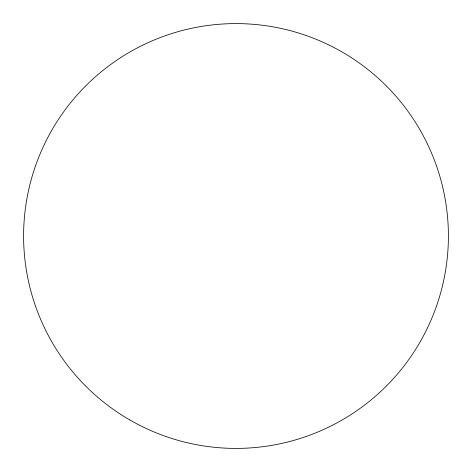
<?xml version="1.0" encoding="UTF-8"?>
<svg xmlns="http://www.w3.org/2000/svg" width="472" height="472" viewBox="0 0 472 472"><rect width="100%" height="100%" fill="white"/><g stroke="black" fill="none" stroke-linecap="round" stroke-linejoin="round"><path stroke-width="0.71" d="M129.8 419.944A212.4 212.4 0 0 0 448.4 236A212.4 212.4 0 0 0 129.8 52.056A212.4 212.4 0 0 0 129.8 419.944"/></g></svg>
